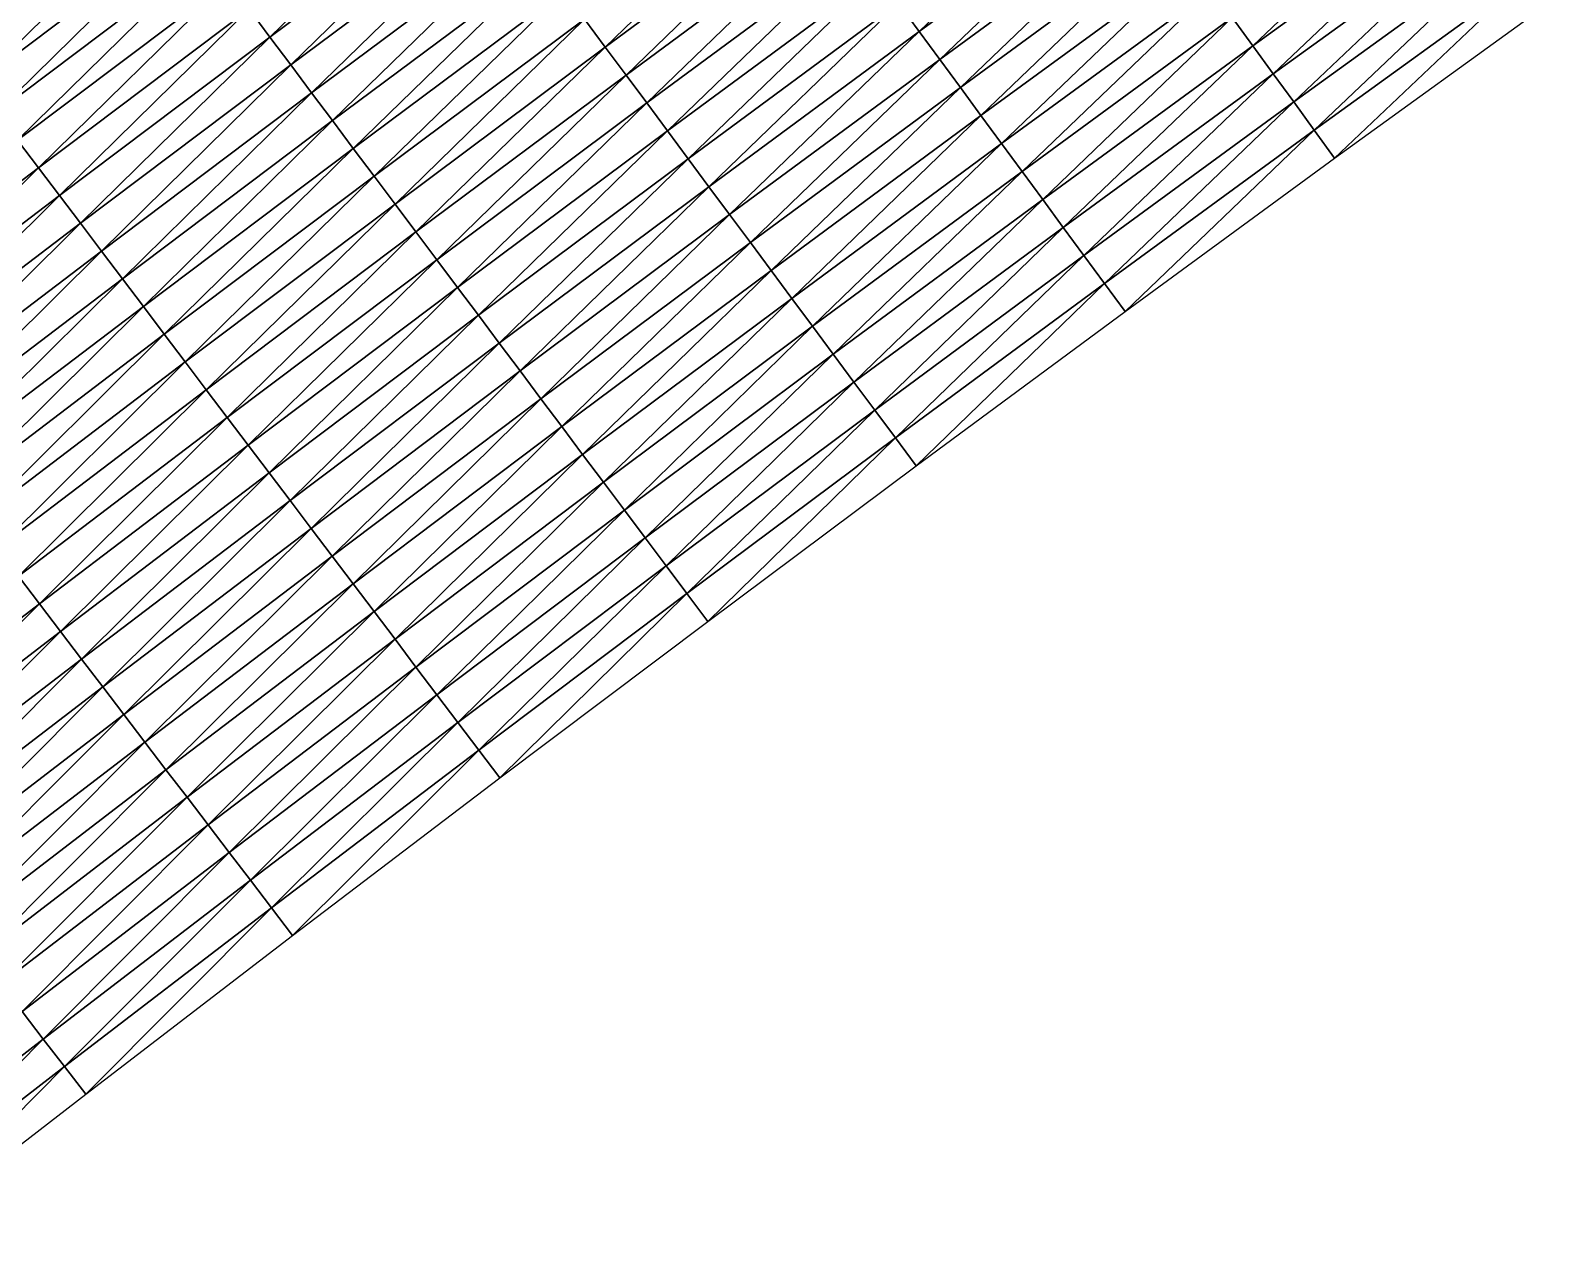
# Model space of a CAD drawing. Header units: metres. Extents: x 479979 to 482619, y 6959976 to 6961524.
# Drawn here: x 480309.3 to 480396.4, y 6960208.1 to 6960278.4 of the extents above; entities that cross this region are included whole.
import ezdxf

# ---------------------------------------------------------------- set-up
doc = ezdxf.new("R2010")
doc.units = ezdxf.units.M

msp = doc.modelspace()

# ---------------------------------------------------------------- linework, layer by layer
at = {"layer": 'GENERAL_FILL_TOP'}
for points in [[(480323.06, 6960278.058, 10.795), (480334.011, 6960288.722, 10.779), (480321.861, 6960279.658, 10.755)], [(480323.06, 6960278.058, 10.795), (480335.203, 6960287.116, 10.819), (480334.011, 6960288.722, 10.779)], [(480360.414, 6960278.388, 10.799), (480371.368, 6960288.879, 10.857), (480359.229, 6960280, 10.839)], [(480360.414, 6960278.388, 10.799), (480372.545, 6960287.262, 10.817), (480371.368, 6960288.879, 10.857)], [(480304.92, 6960276.916, 9.745), (480315.863, 6960287.66, 9.789), (480303.713, 6960278.511, 9.752)], [(480304.92, 6960276.916, 9.745), (480317.063, 6960286.059, 9.782), (480315.863, 6960287.66, 9.789)], [(480342.356, 6960277.481, 10.979), (480353.306, 6960288.057, 11.039), (480341.164, 6960279.086, 11.019)], [(480342.356, 6960277.481, 10.979), (480354.49, 6960286.445, 10.999), (480353.306, 6960288.057, 11.039)], [(480379.606, 6960277.56, 9.71), (480390.556, 6960287.958, 9.744), (480378.429, 6960279.177, 9.718)], [(480379.606, 6960277.56, 9.71), (480391.725, 6960286.335, 9.736), (480390.556, 6960287.958, 9.744)], [(480324.26, 6960276.457, 10.835), (480335.203, 6960287.116, 10.819), (480323.06, 6960278.058, 10.795)], [(480324.26, 6960276.457, 10.835), (480336.395, 6960285.51, 10.859), (480335.203, 6960287.116, 10.819)], [(480361.598, 6960276.777, 10.759), (480372.545, 6960287.262, 10.817), (480360.414, 6960278.388, 10.799)], [(480361.598, 6960276.777, 10.759), (480373.722, 6960285.645, 10.777), (480372.545, 6960287.262, 10.817)], [(480306.126, 6960275.321, 9.737), (480317.063, 6960286.059, 9.782), (480304.92, 6960276.916, 9.745)], [(480306.126, 6960275.321, 9.737), (480318.262, 6960284.459, 9.775), (480317.063, 6960286.059, 9.782)], [(480343.548, 6960275.875, 10.939), (480354.49, 6960286.445, 10.999), (480342.356, 6960277.481, 10.979)], [(480343.548, 6960275.875, 10.939), (480355.675, 6960284.834, 10.959), (480354.49, 6960286.445, 10.999)], [(480380.783, 6960275.943, 9.703), (480391.725, 6960286.335, 9.736), (480379.606, 6960277.56, 9.71)], [(480380.783, 6960275.943, 9.703), (480392.894, 6960284.713, 9.729), (480391.725, 6960286.335, 9.736)], [(480325.459, 6960274.857, 10.875), (480336.395, 6960285.51, 10.859), (480324.26, 6960276.457, 10.835)], [(480325.459, 6960274.857, 10.875), (480337.588, 6960283.904, 10.899), (480336.395, 6960285.51, 10.859)], [(480362.783, 6960275.165, 10.239), (480373.722, 6960285.645, 10.777), (480361.598, 6960276.777, 10.759)], [(480362.783, 6960275.165, 10.239), (480374.899, 6960284.028, 10.257), (480373.722, 6960285.645, 10.777)], [(480307.333, 6960273.726, 10.168), (480318.262, 6960284.459, 9.775), (480306.126, 6960275.321, 9.737)], [(480307.333, 6960273.726, 10.168), (480319.462, 6960282.859, 10.195), (480318.262, 6960284.459, 9.775)], [(480344.741, 6960274.269, 10.899), (480355.675, 6960284.834, 10.959), (480343.548, 6960275.875, 10.939)], [(480344.741, 6960274.269, 10.899), (480356.86, 6960283.222, 10.919), (480355.675, 6960284.834, 10.959)], [(480363.968, 6960273.554, 9.705), (480374.899, 6960284.028, 10.257), (480362.783, 6960275.165, 10.239)], [(480363.968, 6960273.554, 9.705), (480376.076, 6960282.411, 9.733), (480374.899, 6960284.028, 10.257)], [(480381.96, 6960274.326, 9.695), (480392.894, 6960284.713, 9.729), (480380.783, 6960275.943, 9.703)], [(480381.96, 6960274.326, 9.695), (480394.063, 6960283.09, 9.721), (480392.894, 6960284.713, 9.729)], [(480326.659, 6960273.256, 10.915), (480337.588, 6960283.904, 10.899), (480325.459, 6960274.857, 10.875)], [(480326.659, 6960273.256, 10.915), (480338.78, 6960282.298, 10.939), (480337.588, 6960283.904, 10.899)], [(480345.933, 6960272.663, 10.859), (480356.86, 6960283.222, 10.919), (480344.741, 6960274.269, 10.899)], [(480345.933, 6960272.663, 10.859), (480358.044, 6960281.611, 10.879), (480356.86, 6960283.222, 10.919)], [(480308.539, 6960272.131, 10.688), (480319.462, 6960282.859, 10.195), (480307.333, 6960273.726, 10.168)], [(480308.539, 6960272.131, 10.688), (480320.661, 6960281.258, 10.715), (480319.462, 6960282.859, 10.195)], [(480327.858, 6960271.656, 10.955), (480338.78, 6960282.298, 10.939), (480326.659, 6960273.256, 10.915)], [(480327.858, 6960271.656, 10.955), (480339.972, 6960280.692, 10.979), (480338.78, 6960282.298, 10.939)], [(480365.152, 6960271.943, 9.697), (480376.076, 6960282.411, 9.733), (480363.968, 6960273.554, 9.705)], [(480365.152, 6960271.943, 9.697), (480377.252, 6960280.794, 9.726), (480376.076, 6960282.411, 9.733)], [(480383.137, 6960272.709, 9.687), (480394.063, 6960283.09, 9.721), (480381.96, 6960274.326, 9.695)], [(480383.137, 6960272.709, 9.687), (480395.232, 6960281.467, 9.713), (480394.063, 6960283.09, 9.721)], [(480347.125, 6960271.057, 10.819), (480358.044, 6960281.611, 10.879), (480345.933, 6960272.663, 10.859)], [(480347.125, 6960271.057, 10.819), (480359.229, 6960280, 10.839), (480358.044, 6960281.611, 10.879)], [(480384.314, 6960271.092, 9.68), (480395.232, 6960281.467, 9.713), (480383.137, 6960272.709, 9.687)], [(480384.314, 6960271.092, 9.68), (480396.401, 6960279.844, 9.706), (480395.232, 6960281.467, 9.713)], [(480309.746, 6960270.536, 10.728), (480320.661, 6960281.258, 10.715), (480308.539, 6960272.131, 10.688)], [(480309.746, 6960270.536, 10.728), (480321.861, 6960279.658, 10.755), (480320.661, 6960281.258, 10.715)], [(480329.058, 6960270.056, 10.995), (480339.972, 6960280.692, 10.979), (480327.858, 6960271.656, 10.955)], [(480329.058, 6960270.056, 10.995), (480341.164, 6960279.086, 11.019), (480339.972, 6960280.692, 10.979)], [(480366.337, 6960270.331, 9.69), (480377.252, 6960280.794, 9.726), (480365.152, 6960271.943, 9.697)], [(480366.337, 6960270.331, 9.69), (480378.429, 6960279.177, 9.718), (480377.252, 6960280.794, 9.726)], [(480348.317, 6960269.451, 10.779), (480359.229, 6960280, 10.839), (480347.125, 6960271.057, 10.819)], [(480348.317, 6960269.451, 10.779), (480360.414, 6960278.388, 10.799), (480359.229, 6960280, 10.839)], [(480310.952, 6960268.941, 10.768), (480321.861, 6960279.658, 10.755), (480309.746, 6960270.536, 10.728)], [(480310.952, 6960268.941, 10.768), (480323.06, 6960278.058, 10.795), (480321.861, 6960279.658, 10.755)], [(480330.257, 6960268.455, 10.955), (480341.164, 6960279.086, 11.019), (480329.058, 6960270.056, 10.995)], [(480330.257, 6960268.455, 10.955), (480342.356, 6960277.481, 10.979), (480341.164, 6960279.086, 11.019)], [(480367.522, 6960268.72, 9.682), (480378.429, 6960279.177, 9.718), (480366.337, 6960270.331, 9.69)], [(480367.522, 6960268.72, 9.682), (480379.606, 6960277.56, 9.71), (480378.429, 6960279.177, 9.718)], [(480312.159, 6960267.346, 10.808), (480323.06, 6960278.058, 10.795), (480310.952, 6960268.941, 10.768)], [(480312.159, 6960267.346, 10.808), (480324.26, 6960276.457, 10.835), (480323.06, 6960278.058, 10.795)], [(480349.509, 6960267.846, 10.739), (480360.414, 6960278.388, 10.799), (480348.317, 6960269.451, 10.779)], [(480349.509, 6960267.846, 10.739), (480361.598, 6960276.777, 10.759), (480360.414, 6960278.388, 10.799)], [(480331.457, 6960266.855, 10.915), (480342.356, 6960277.481, 10.979), (480330.257, 6960268.455, 10.955)], [(480331.457, 6960266.855, 10.915), (480343.548, 6960275.875, 10.939), (480342.356, 6960277.481, 10.979)], [(480368.706, 6960267.108, 9.674), (480379.606, 6960277.56, 9.71), (480367.522, 6960268.72, 9.682)], [(480368.706, 6960267.108, 9.674), (480380.783, 6960275.943, 9.703), (480379.606, 6960277.56, 9.71)], [(480313.366, 6960265.751, 10.848), (480324.26, 6960276.457, 10.835), (480312.159, 6960267.346, 10.808)], [(480313.366, 6960265.751, 10.848), (480325.459, 6960274.857, 10.875), (480324.26, 6960276.457, 10.835)], [(480350.701, 6960266.24, 10.219), (480361.598, 6960276.777, 10.759), (480349.509, 6960267.846, 10.739)], [(480350.701, 6960266.24, 10.219), (480362.783, 6960275.165, 10.239), (480361.598, 6960276.777, 10.759)], [(480332.656, 6960265.254, 10.875), (480343.548, 6960275.875, 10.939), (480331.457, 6960266.855, 10.915)], [(480332.656, 6960265.254, 10.875), (480344.741, 6960274.269, 10.899), (480343.548, 6960275.875, 10.939)], [(480369.891, 6960265.497, 9.667), (480380.783, 6960275.943, 9.703), (480368.706, 6960267.108, 9.674)], [(480369.891, 6960265.497, 9.667), (480381.96, 6960274.326, 9.695), (480380.783, 6960275.943, 9.703)], [(480314.572, 6960264.155, 10.888), (480325.459, 6960274.857, 10.875), (480313.366, 6960265.751, 10.848)], [(480314.572, 6960264.155, 10.888), (480326.659, 6960273.256, 10.915), (480325.459, 6960274.857, 10.875)], [(480351.894, 6960264.634, 9.673), (480362.783, 6960275.165, 10.239), (480350.701, 6960266.24, 10.219)], [(480351.894, 6960264.634, 9.673), (480363.968, 6960273.554, 9.705), (480362.783, 6960275.165, 10.239)], [(480333.855, 6960263.654, 10.835), (480344.741, 6960274.269, 10.899), (480332.656, 6960265.254, 10.875)], [(480333.855, 6960263.654, 10.835), (480345.933, 6960272.663, 10.859), (480344.741, 6960274.269, 10.899)], [(480371.075, 6960263.886, 9.659), (480381.96, 6960274.326, 9.695), (480369.891, 6960265.497, 9.667)], [(480371.075, 6960263.886, 9.659), (480383.137, 6960272.709, 9.687), (480381.96, 6960274.326, 9.695)], [(480315.779, 6960262.56, 10.928), (480326.659, 6960273.256, 10.915), (480314.572, 6960264.155, 10.888)], [(480315.779, 6960262.56, 10.928), (480327.858, 6960271.656, 10.955), (480326.659, 6960273.256, 10.915)], [(480353.086, 6960263.028, 9.666), (480363.968, 6960273.554, 9.705), (480351.894, 6960264.634, 9.673)], [(480353.086, 6960263.028, 9.666), (480365.152, 6960271.943, 9.697), (480363.968, 6960273.554, 9.705)], [(480372.26, 6960262.274, 9.651), (480383.137, 6960272.709, 9.687), (480371.075, 6960263.886, 9.659)], [(480372.26, 6960262.274, 9.651), (480384.314, 6960271.092, 9.68), (480383.137, 6960272.709, 9.687)], [(480297.666, 6960261.356, 10.699), (480309.746, 6960270.536, 10.728), (480308.539, 6960272.131, 10.688)], [(480335.055, 6960262.054, 10.795), (480345.933, 6960272.663, 10.859), (480333.855, 6960263.654, 10.835)], [(480335.055, 6960262.054, 10.795), (480347.125, 6960271.057, 10.819), (480345.933, 6960272.663, 10.859)], [(480354.278, 6960261.422, 9.658), (480365.152, 6960271.943, 9.697), (480353.086, 6960263.028, 9.666)], [(480354.278, 6960261.422, 9.658), (480366.337, 6960270.331, 9.69), (480365.152, 6960271.943, 9.697)], [(480316.985, 6960260.965, 10.968), (480327.858, 6960271.656, 10.955), (480315.779, 6960262.56, 10.928)], [(480316.985, 6960260.965, 10.968), (480329.058, 6960270.056, 10.995), (480327.858, 6960271.656, 10.955)], [(480336.254, 6960260.453, 10.755), (480347.125, 6960271.057, 10.819), (480335.055, 6960262.054, 10.795)], [(480336.254, 6960260.453, 10.755), (480348.317, 6960269.451, 10.779), (480347.125, 6960271.057, 10.819)], [(480298.879, 6960259.767, 10.739), (480309.746, 6960270.536, 10.728), (480297.666, 6960261.356, 10.699)], [(480298.879, 6960259.767, 10.739), (480310.952, 6960268.941, 10.768), (480309.746, 6960270.536, 10.728)], [(480355.47, 6960259.816, 9.651), (480366.337, 6960270.331, 9.69), (480354.278, 6960261.422, 9.658)], [(480355.47, 6960259.816, 9.651), (480367.522, 6960268.72, 9.682), (480366.337, 6960270.331, 9.69)], [(480318.192, 6960259.37, 10.928), (480329.058, 6960270.056, 10.995), (480316.985, 6960260.965, 10.968)], [(480318.192, 6960259.37, 10.928), (480330.257, 6960268.455, 10.955), (480329.058, 6960270.056, 10.995)], [(480337.454, 6960258.853, 10.715), (480348.317, 6960269.451, 10.779), (480336.254, 6960260.453, 10.755)], [(480337.454, 6960258.853, 10.715), (480349.509, 6960267.846, 10.739), (480348.317, 6960269.451, 10.779)], [(480300.093, 6960258.177, 10.779), (480310.952, 6960268.941, 10.768), (480298.879, 6960259.767, 10.739)], [(480300.093, 6960258.177, 10.779), (480312.159, 6960267.346, 10.808), (480310.952, 6960268.941, 10.768)], [(480319.398, 6960257.775, 10.888), (480330.257, 6960268.455, 10.955), (480318.192, 6960259.37, 10.928)], [(480319.398, 6960257.775, 10.888), (480331.457, 6960266.855, 10.915), (480330.257, 6960268.455, 10.955)], [(480356.662, 6960258.211, 9.643), (480367.522, 6960268.72, 9.682), (480355.47, 6960259.816, 9.651)], [(480356.662, 6960258.211, 9.643), (480368.706, 6960267.108, 9.674), (480367.522, 6960268.72, 9.682)], [(480338.653, 6960257.252, 10.195), (480349.509, 6960267.846, 10.739), (480337.454, 6960258.853, 10.715)], [(480338.653, 6960257.252, 10.195), (480350.701, 6960266.24, 10.219), (480349.509, 6960267.846, 10.739)], [(480301.306, 6960256.587, 10.819), (480312.159, 6960267.346, 10.808), (480300.093, 6960258.177, 10.779)], [(480301.306, 6960256.587, 10.819), (480313.366, 6960265.751, 10.848), (480312.159, 6960267.346, 10.808)], [(480320.605, 6960256.18, 10.848), (480331.457, 6960266.855, 10.915), (480319.398, 6960257.775, 10.888)], [(480320.605, 6960256.18, 10.848), (480332.656, 6960265.254, 10.875), (480331.457, 6960266.855, 10.915)], [(480357.855, 6960256.605, 9.636), (480368.706, 6960267.108, 9.674), (480356.662, 6960258.211, 9.643)], [(480357.855, 6960256.605, 9.636), (480369.891, 6960265.497, 9.667), (480368.706, 6960267.108, 9.674)], [(480302.519, 6960254.997, 10.859), (480313.366, 6960265.751, 10.848), (480301.306, 6960256.587, 10.819)], [(480302.519, 6960254.997, 10.859), (480314.572, 6960264.155, 10.888), (480313.366, 6960265.751, 10.848)], [(480339.853, 6960255.652, 9.64), (480350.701, 6960266.24, 10.219), (480338.653, 6960257.252, 10.195)], [(480339.853, 6960255.652, 9.64), (480351.894, 6960264.634, 9.673), (480350.701, 6960266.24, 10.219)], [(480321.812, 6960254.585, 10.808), (480332.656, 6960265.254, 10.875), (480320.605, 6960256.18, 10.848)], [(480321.812, 6960254.585, 10.808), (480333.855, 6960263.654, 10.835), (480332.656, 6960265.254, 10.875)], [(480359.047, 6960254.999, 9.628), (480369.891, 6960265.497, 9.667), (480357.855, 6960256.605, 9.636)], [(480359.047, 6960254.999, 9.628), (480371.075, 6960263.886, 9.659), (480369.891, 6960265.497, 9.667)], [(480303.733, 6960253.407, 10.899), (480314.572, 6960264.155, 10.888), (480302.519, 6960254.997, 10.859)], [(480303.733, 6960253.407, 10.899), (480315.779, 6960262.56, 10.928), (480314.572, 6960264.155, 10.888)], [(480341.052, 6960254.052, 9.632), (480351.894, 6960264.634, 9.673), (480339.853, 6960255.652, 9.64)], [(480341.052, 6960254.052, 9.632), (480353.086, 6960263.028, 9.666), (480351.894, 6960264.634, 9.673)], [(480323.018, 6960252.99, 10.768), (480333.855, 6960263.654, 10.835), (480321.812, 6960254.585, 10.808)], [(480323.018, 6960252.99, 10.768), (480335.055, 6960262.054, 10.795), (480333.855, 6960263.654, 10.835)], [(480360.239, 6960253.393, 9.621), (480371.075, 6960263.886, 9.659), (480359.047, 6960254.999, 9.628)], [(480360.239, 6960253.393, 9.621), (480372.26, 6960262.274, 9.651), (480371.075, 6960263.886, 9.659)], [(480304.946, 6960251.817, 10.939), (480315.779, 6960262.56, 10.928), (480303.733, 6960253.407, 10.899)], [(480304.946, 6960251.817, 10.939), (480316.985, 6960260.965, 10.968), (480315.779, 6960262.56, 10.928)], [(480342.252, 6960252.451, 9.625), (480353.086, 6960263.028, 9.666), (480341.052, 6960254.052, 9.632)], [(480342.252, 6960252.451, 9.625), (480354.278, 6960261.422, 9.658), (480353.086, 6960263.028, 9.666)], [(480324.225, 6960251.395, 10.728), (480335.055, 6960262.054, 10.795), (480323.018, 6960252.99, 10.768)], [(480324.225, 6960251.395, 10.728), (480336.254, 6960260.453, 10.755), (480335.055, 6960262.054, 10.795)], [(480343.451, 6960250.851, 9.617), (480354.278, 6960261.422, 9.658), (480342.252, 6960252.451, 9.625)], [(480343.451, 6960250.851, 9.617), (480355.47, 6960259.816, 9.651), (480354.278, 6960261.422, 9.658)], [(480306.16, 6960250.228, 10.899), (480316.985, 6960260.965, 10.968), (480304.946, 6960251.817, 10.939)], [(480306.16, 6960250.228, 10.899), (480318.192, 6960259.37, 10.928), (480316.985, 6960260.965, 10.968)], [(480325.431, 6960249.8, 10.688), (480336.254, 6960260.453, 10.755), (480324.225, 6960251.395, 10.728)], [(480325.431, 6960249.8, 10.688), (480337.454, 6960258.853, 10.715), (480336.254, 6960260.453, 10.755)], [(480344.651, 6960249.251, 9.61), (480355.47, 6960259.816, 9.651), (480343.451, 6960250.851, 9.617)], [(480344.651, 6960249.251, 9.61), (480356.662, 6960258.211, 9.643), (480355.47, 6960259.816, 9.651)], [(480307.373, 6960248.638, 10.859), (480318.192, 6960259.37, 10.928), (480306.16, 6960250.228, 10.899)], [(480307.373, 6960248.638, 10.859), (480319.398, 6960257.775, 10.888), (480318.192, 6960259.37, 10.928)], [(480326.638, 6960248.205, 10.168), (480337.454, 6960258.853, 10.715), (480325.431, 6960249.8, 10.688)], [(480326.638, 6960248.205, 10.168), (480338.653, 6960257.252, 10.195), (480337.454, 6960258.853, 10.715)], [(480345.85, 6960247.65, 9.602), (480356.662, 6960258.211, 9.643), (480344.651, 6960249.251, 9.61)], [(480345.85, 6960247.65, 9.602), (480357.855, 6960256.605, 9.636), (480356.662, 6960258.211, 9.643)], [(480308.587, 6960247.048, 10.819), (480319.398, 6960257.775, 10.888), (480307.373, 6960248.638, 10.859)], [(480308.587, 6960247.048, 10.819), (480320.605, 6960256.18, 10.848), (480319.398, 6960257.775, 10.888)], [(480327.844, 6960246.61, 9.603), (480338.653, 6960257.252, 10.195), (480326.638, 6960248.205, 10.168)], [(480327.844, 6960246.61, 9.603), (480339.853, 6960255.652, 9.64), (480338.653, 6960257.252, 10.195)], [(480309.8, 6960245.458, 10.779), (480320.605, 6960256.18, 10.848), (480308.587, 6960247.048, 10.819)], [(480309.8, 6960245.458, 10.779), (480321.812, 6960254.585, 10.808), (480320.605, 6960256.18, 10.848)], [(480347.05, 6960246.05, 9.595), (480357.855, 6960256.605, 9.636), (480345.85, 6960247.65, 9.602)], [(480347.05, 6960246.05, 9.595), (480359.047, 6960254.999, 9.628), (480357.855, 6960256.605, 9.636)], [(480329.051, 6960245.015, 9.596), (480339.853, 6960255.652, 9.64), (480327.844, 6960246.61, 9.603)], [(480329.051, 6960245.015, 9.596), (480341.052, 6960254.052, 9.632), (480339.853, 6960255.652, 9.64)], [(480311.013, 6960243.868, 10.739), (480321.812, 6960254.585, 10.808), (480309.8, 6960245.458, 10.779)], [(480311.013, 6960243.868, 10.739), (480323.018, 6960252.99, 10.768), (480321.812, 6960254.585, 10.808)], [(480348.249, 6960244.449, 9.587), (480359.047, 6960254.999, 9.628), (480347.05, 6960246.05, 9.595)], [(480348.249, 6960244.449, 9.587), (480360.239, 6960253.393, 9.621), (480359.047, 6960254.999, 9.628)], [(480330.258, 6960243.42, 9.588), (480341.052, 6960254.052, 9.632), (480329.051, 6960245.015, 9.596)], [(480330.258, 6960243.42, 9.588), (480342.252, 6960252.451, 9.625), (480341.052, 6960254.052, 9.632)], [(480312.227, 6960242.278, 10.699), (480323.018, 6960252.99, 10.768), (480311.013, 6960243.868, 10.739)], [(480312.227, 6960242.278, 10.699), (480324.225, 6960251.395, 10.728), (480323.018, 6960252.99, 10.768)], [(480331.464, 6960241.825, 9.581), (480342.252, 6960252.451, 9.625), (480330.258, 6960243.42, 9.588)], [(480331.464, 6960241.825, 9.581), (480343.451, 6960250.851, 9.617), (480342.252, 6960252.451, 9.625)], [(480313.44, 6960240.689, 10.659), (480324.225, 6960251.395, 10.728), (480312.227, 6960242.278, 10.699)], [(480313.44, 6960240.689, 10.659), (480325.431, 6960249.8, 10.688), (480324.225, 6960251.395, 10.728)], [(480332.671, 6960240.23, 9.574), (480343.451, 6960250.851, 9.617), (480331.464, 6960241.825, 9.581)], [(480332.671, 6960240.23, 9.574), (480344.651, 6960249.251, 9.61), (480343.451, 6960250.851, 9.617)], [(480314.654, 6960239.099, 10.139), (480325.431, 6960249.8, 10.688), (480313.44, 6960240.689, 10.659)], [(480314.654, 6960239.099, 10.139), (480326.638, 6960248.205, 10.168), (480325.431, 6960249.8, 10.688)], [(480333.877, 6960238.635, 9.566), (480344.651, 6960249.251, 9.61), (480332.671, 6960240.23, 9.574)], [(480333.877, 6960238.635, 9.566), (480345.85, 6960247.65, 9.602), (480344.651, 6960249.251, 9.61)], [(480315.867, 6960237.509, 9.565), (480326.638, 6960248.205, 10.168), (480314.654, 6960239.099, 10.139)], [(480315.867, 6960237.509, 9.565), (480327.844, 6960246.61, 9.603), (480326.638, 6960248.205, 10.168)], [(480335.084, 6960237.04, 9.559), (480345.85, 6960247.65, 9.602), (480333.877, 6960238.635, 9.566)], [(480335.084, 6960237.04, 9.559), (480347.05, 6960246.05, 9.595), (480345.85, 6960247.65, 9.602)], [(480297.82, 6960236.275, 10.746), (480309.8, 6960245.458, 10.779), (480308.587, 6960247.048, 10.819)], [(480317.081, 6960235.919, 9.557), (480327.844, 6960246.61, 9.603), (480315.867, 6960237.509, 9.565)], [(480317.081, 6960235.919, 9.557), (480329.051, 6960245.015, 9.596), (480327.844, 6960246.61, 9.603)], [(480336.29, 6960235.445, 9.551), (480347.05, 6960246.05, 9.595), (480335.084, 6960237.04, 9.559)], [(480336.29, 6960235.445, 9.551), (480348.249, 6960244.449, 9.587), (480347.05, 6960246.05, 9.595)], [(480299.04, 6960234.69, 10.706), (480309.8, 6960245.458, 10.779), (480297.82, 6960236.275, 10.746)], [(480299.04, 6960234.69, 10.706), (480311.013, 6960243.868, 10.739), (480309.8, 6960245.458, 10.779)], [(480318.294, 6960234.329, 9.55), (480329.051, 6960245.015, 9.596), (480317.081, 6960235.919, 9.557)], [(480318.294, 6960234.329, 9.55), (480330.258, 6960243.42, 9.588), (480329.051, 6960245.015, 9.596)], [(480300.26, 6960233.105, 10.666), (480311.013, 6960243.868, 10.739), (480299.04, 6960234.69, 10.706)], [(480300.26, 6960233.105, 10.666), (480312.227, 6960242.278, 10.699), (480311.013, 6960243.868, 10.739)], [(480319.508, 6960232.739, 9.543), (480330.258, 6960243.42, 9.588), (480318.294, 6960234.329, 9.55)], [(480319.508, 6960232.739, 9.543), (480331.464, 6960241.825, 9.581), (480330.258, 6960243.42, 9.588)], [(480301.48, 6960231.52, 10.626), (480312.227, 6960242.278, 10.699), (480300.26, 6960233.105, 10.666)], [(480301.48, 6960231.52, 10.626), (480313.44, 6960240.689, 10.659), (480312.227, 6960242.278, 10.699)], [(480320.721, 6960231.15, 9.535), (480331.464, 6960241.825, 9.581), (480319.508, 6960232.739, 9.543)], [(480320.721, 6960231.15, 9.535), (480332.671, 6960240.23, 9.574), (480331.464, 6960241.825, 9.581)], [(480302.7, 6960229.936, 10.106), (480313.44, 6960240.689, 10.659), (480301.48, 6960231.52, 10.626)], [(480302.7, 6960229.936, 10.106), (480314.654, 6960239.099, 10.139), (480313.44, 6960240.689, 10.659)], [(480321.934, 6960229.56, 9.528), (480332.671, 6960240.23, 9.574), (480320.721, 6960231.15, 9.535)], [(480321.934, 6960229.56, 9.528), (480333.877, 6960238.635, 9.566), (480332.671, 6960240.23, 9.574)], [(480303.92, 6960228.351, 9.524), (480314.654, 6960239.099, 10.139), (480302.7, 6960229.936, 10.106)], [(480303.92, 6960228.351, 9.524), (480315.867, 6960237.509, 9.565), (480314.654, 6960239.099, 10.139)], [(480323.148, 6960227.97, 9.52), (480333.877, 6960238.635, 9.566), (480321.934, 6960229.56, 9.528)], [(480323.148, 6960227.97, 9.52), (480335.084, 6960237.04, 9.559), (480333.877, 6960238.635, 9.566)], [(480305.14, 6960226.766, 9.516), (480315.867, 6960237.509, 9.565), (480303.92, 6960228.351, 9.524)], [(480305.14, 6960226.766, 9.516), (480317.081, 6960235.919, 9.557), (480315.867, 6960237.509, 9.565)], [(480324.361, 6960226.38, 9.513), (480335.084, 6960237.04, 9.559), (480323.148, 6960227.97, 9.52)], [(480324.361, 6960226.38, 9.513), (480336.29, 6960235.445, 9.551), (480335.084, 6960237.04, 9.559)], [(480306.36, 6960225.181, 9.509), (480317.081, 6960235.919, 9.557), (480305.14, 6960226.766, 9.516)], [(480306.36, 6960225.181, 9.509), (480318.294, 6960234.329, 9.55), (480317.081, 6960235.919, 9.557)], [(480307.581, 6960223.597, 9.502), (480318.294, 6960234.329, 9.55), (480306.36, 6960225.181, 9.509)], [(480307.581, 6960223.597, 9.502), (480319.508, 6960232.739, 9.543), (480318.294, 6960234.329, 9.55)], [(480308.801, 6960222.012, 9.494), (480319.508, 6960232.739, 9.543), (480307.581, 6960223.597, 9.502)], [(480308.801, 6960222.012, 9.494), (480320.721, 6960231.15, 9.535), (480319.508, 6960232.739, 9.543)], [(480310.021, 6960220.427, 9.487), (480320.721, 6960231.15, 9.535), (480308.801, 6960222.012, 9.494)], [(480310.021, 6960220.427, 9.487), (480321.934, 6960229.56, 9.528), (480320.721, 6960231.15, 9.535)], [(480311.241, 6960218.842, 9.48), (480321.934, 6960229.56, 9.528), (480310.021, 6960220.427, 9.487)], [(480311.241, 6960218.842, 9.48), (480323.148, 6960227.97, 9.52), (480321.934, 6960229.56, 9.528)], [(480312.461, 6960217.258, 9.472), (480323.148, 6960227.97, 9.52), (480311.241, 6960218.842, 9.48)], [(480312.461, 6960217.258, 9.472), (480324.361, 6960226.38, 9.513), (480323.148, 6960227.97, 9.52)], [(480298.135, 6960211.238, 9.444), (480310.021, 6960220.427, 9.487), (480308.801, 6960222.012, 9.494)], [(480299.362, 6960209.658, 9.437), (480310.021, 6960220.427, 9.487), (480298.135, 6960211.238, 9.444)], [(480299.362, 6960209.658, 9.437), (480311.241, 6960218.842, 9.48), (480310.021, 6960220.427, 9.487)], [(480300.588, 6960208.078, 9.429), (480311.241, 6960218.842, 9.48), (480299.362, 6960209.658, 9.437)], [(480300.588, 6960208.078, 9.429), (480312.461, 6960217.258, 9.472), (480311.241, 6960218.842, 9.48)]]:
    msp.add_3dface(points, dxfattribs=at)

doc.saveas('drawing.dxf')
